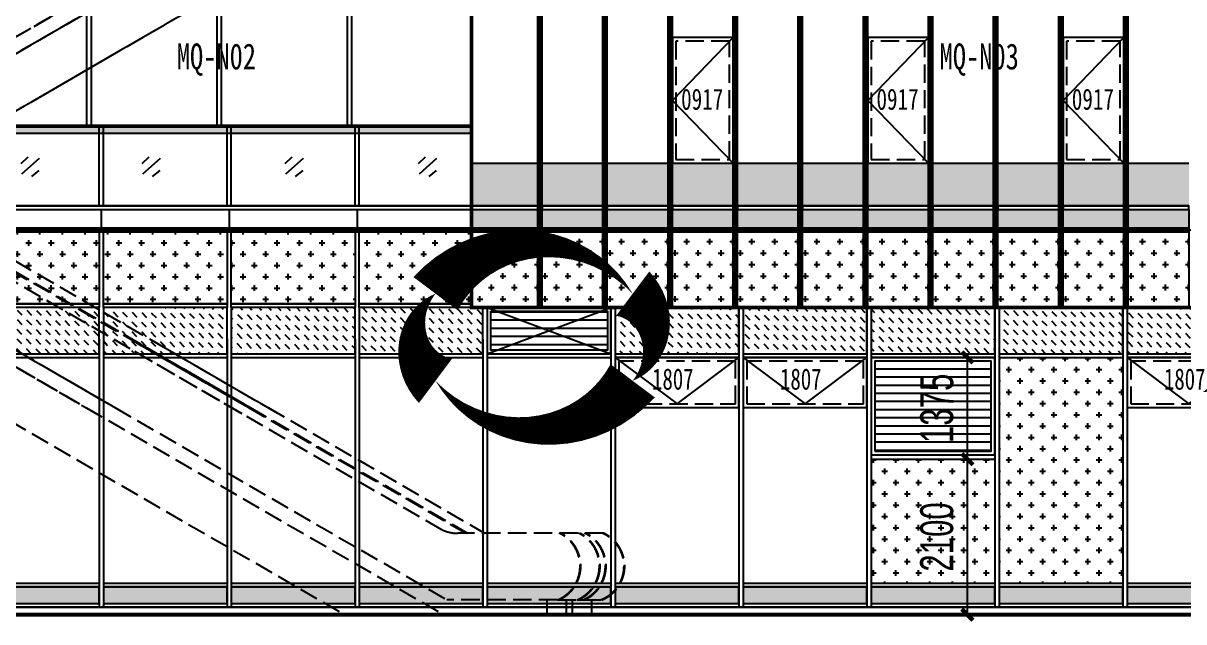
# Model space of a CAD drawing. Extents: x -483182 to 812890, y -390528 to -214858.
# Drawn here: x 423581 to 439272, y -321826 to -313737 of the extents above; entities that cross this region are included whole.
import ezdxf
from ezdxf.xclip import XClip

# ---------------------------------------------------------------- set-up
doc = ezdxf.new("R2010")
doc.units = 0
doc.header["$LTSCALE"] = 1000
doc.header["$MEASUREMENT"] = 0
doc.header["$XCLIPFRAME"] = 0
doc.linetypes.add('DASH', pattern=[0.35, 0.25, -0.1])
for name, color, linetype in [('01-标注_尺寸', 124, 'Continuous'), ('01-标注_符号', 200, 'Continuous'), ('05-填充_156', 156, 'Continuous'), ('05-填充_168', 168, 'Continuous'), ('05-填充_18', 18, 'Continuous'), ('05-填充_天正', 14, 'Continuous'), ('A-C_幕墙龙骨', 133, 'Continuous'), ('A-C_窗', 140, 'Continuous'), ('A-E_栏杆', 232, 'Continuous'), ('A-SUR_看线', 231, 'Continuous'), ('E-立面轮廓', 241, 'Continuous'), ('外墙百叶', 162, 'Continuous')]:
    doc.layers.add(name, color=color, linetype=linetype)
doc.layers.add('04-不打印_辅助线', color=165, linetype='Continuous', plot=False)
doc.layers.add('DIM_MODI', color=6, linetype='Continuous', plot=False)
doc.styles.add('_TCH_DIM_T3', font='ros.shx', dxfattribs={"width": 0.705882, "bigfont": 'jd.shx'})
doc.styles.get("Standard").update_dxf_attribs({"font": 'STXIHEI_0.TTF', "width": 0.75})
doc.dimstyles.new('_TCH_ARCH&&150', dxfattribs={"dimtxt": 446.25, "dimasz": 150, "dimexe": 375, "dimexo": 450, "dimgap": 189.375, "dimtad": 1, "dimdec": 0, "dimzin": 0, "dimdsep": 46, "dimtxsty": '_TCH_DIM_T3', "dimblk": 'ARCHTICK', "dimcen": 0.09, "dimclrt": 7, "dimazin": 2, "dimtfac": 1, "dimtdec": 0, "dimtix": 1, "dimtmove": 2, "dimatfit": 3, "dimfxl": 0, "dimtolj": 1, "dimtzin": 0, "dimarcsym": 0})
pattern_1 = [(0, (-377982.25, 364370.43), (158.75, 158.75), [79.375, -238.125]), (90, (-377942.56, 364330.74), (-158.75, 158.75), [79.375, -238.125])]
pattern_2 = [(0, (-377982.25, 364370.43), (0, 114.3), [])]

# ---------------------------------------------------------------- blocks, each defined once
blk = doc.blocks.new('*U464')
at = {"layer": '05-填充_156'}
h = blk.add_hatch(dxfattribs=at)
h.set_pattern_fill('DASH', color=256, scale=100, angle=315)
h.set_pattern_definition([(315, (17475, 318054.43), (134.703842, -3e-14), [95.25, -95.25])])
h.paths.add_polyline_path([(0, 50), (1740, 50), (1740, 675), (0, 675)])
blk.add_lwpolyline([(0, 50), (1740, 50), (1740, 675), (0, 675)], close=True)
for points in [[(0, 50), (1740, 50)], [(0, 0), (1740, 0)]]:
    blk.add_lwpolyline(points)
blk = doc.blocks.new('*U323')
at = {"layer": 'A-C_窗'}
blk.add_blockref('*U464', (-870, -312.5), dxfattribs=at)
blk = doc.blocks.new('kdytu')
at = {"layer": '05-填充_168'}
h = blk.add_hatch(color=256, dxfattribs=at)
h.dxf.hatch_style = 1
h.paths.add_polyline_path([(0, 50), (1740, 50), (1740, 275), (0, 275)])
for points in [[(0, 325), (1740, 325)], [(0, 275), (1740, 275)], [(0, 50), (1740, 50)], [(0, 0), (1740, 0)]]:
    blk.add_lwpolyline(points)
blk.add_lwpolyline([(0, 50), (1740, 50), (1740, 275), (0, 275)], close=True)
blk = doc.blocks.new('*U321')
at = {"layer": 'A-C_窗'}
blk.add_blockref('kdytu', (-870, -162.5), dxfattribs=at)
blk = doc.blocks.new('*U336')
at = {"layer": '05-填充_168'}
h = blk.add_hatch(color=256, dxfattribs=at)
h.dxf.hatch_style = 1
h.paths.add_polyline_path([(0, 300), (12700, 300), (12700, 50), (0, 50)])
for points in [[(0, 350), (12700, 350)], [(0, 300), (12700, 300)], [(0, 50), (12700, 50)], [(0, 0), (12700, 0)]]:
    blk.add_lwpolyline(points)
for points in [[(0, 300), (12700, 300), (12700, 350), (0, 350)], [(0, 300), (12700, 300), (12700, 50), (0, 50)], [(12700, 0), (0, 0), (0, 50), (12700, 50)]]:
    blk.add_lwpolyline(points, close=True)
blk = doc.blocks.new('*U328')
at = {"layer": 'A-C_窗'}
blk.add_line((0, 125), (0, -125), dxfattribs=at)
blk = doc.blocks.new('*U326')
at = {"layer": 'A-E_栏杆'}
for p, q in [((-30, -537.5), (-30, 537.5)), ((30, -537.5), (30, 537.5))]:
    blk.add_line(p, q, dxfattribs=at)
blk = doc.blocks.new('*U430')
at = {"layer": '05-填充_156'}
h = blk.add_hatch(dxfattribs=at)
h.set_pattern_fill('CROSS', color=136, scale=100)
h.set_pattern_definition([(0, (-31247, 312654.43), (158.75, 158.75), [79.375, -238.125]), (90, (-31207.32, 312614.74), (-158.75, 158.75), [79.375, -238.125])])
h.paths.add_polyline_path([(0, 875), (1740, 875), (1740, -100), (0, -100)])
for points in [[(0, 875), (1740, 875), (1740, -100), (0, -100)], [(1740, -150), (0, -150), (0, -100), (1740, -100)]]:
    blk.add_lwpolyline(points, close=True)
blk = doc.blocks.new('*U330')
at = {"layer": 'A-C_窗'}
blk.add_blockref('*U430', (-870, -438), dxfattribs=at)
blk = doc.blocks.new('jtrsytrs')
at = {"layer": 'A-E_栏杆'}
for points in [[(861, -416), (763, -507)], [(1020, -435), (773, -648)], [(1016, -596), (911, -679)]]:
    blk.add_lwpolyline(points, dxfattribs=at)
blk = doc.blocks.new('*U327')
at = {"layer": 'A-C_窗'}
blk.add_blockref('jtrsytrs', (-907, 533), dxfattribs=at)
blk = doc.blocks.new('A$C2E0A5E3B')
blk.add_lwpolyline([(-5, 0), (1735, 0), (1735, 675), (-5, 675)], close=True)
for points in [[(-5, 675), (865, 50)], [(865, 50), (1735, 675)]]:
    blk.add_lwpolyline(points)
at = {"linetype": 'DASH'}
blk.add_lwpolyline([(45, 50), (1685, 50), (1685, 625), (45, 625)], close=True, dxfattribs=at)
at = {"layer": '04-不打印_辅助线', "width": 0.75}
blk.add_text('1807', height=285.4, dxfattribs=at).set_placement((514, 242))
blk = doc.blocks.new('*U322')
at = {"layer": 'A-C_窗'}
blk.add_blockref('A$C2E0A5E3B', (-865, -337.5), dxfattribs=at)
blk = doc.blocks.new('hgfsjdj')
at = {"layer": '05-填充_156'}
h = blk.add_hatch(dxfattribs=at)
h.set_pattern_fill('CROSS', color=136, scale=100)
h.set_pattern_definition(pattern_1)
h.paths.add_polyline_path([(24820, 2975), (23080, 2975), (23080, -75), (24820, -75)])
h = blk.add_hatch(dxfattribs=at)
h.set_pattern_fill('CROSS', color=136, scale=100)
h.set_pattern_definition(pattern_1)
h.paths.add_polyline_path([(21280, 1600), (23020, 1600), (23020, -75), (21280, -75)])
at = {"layer": '外墙百叶'}
h = blk.add_hatch(dxfattribs=at)
h.set_pattern_fill('LINE', color=256, scale=120)
h.set_pattern_definition(pattern_2)
h.paths.add_polyline_path([(15930, 3075), (17570, 3075), (17570, 3600), (15930, 3600)])
h = blk.add_hatch(dxfattribs=at)
h.set_pattern_fill('LINE', color=256, scale=120)
h.set_pattern_definition(pattern_2)
h.paths.add_polyline_path([(21330, 1710), (22970, 1710), (22970, 2925), (21330, 2925)])
blk.add_lwpolyline([(15880, 3025), (17620, 3025)])
blk.add_lwpolyline([(21280, 1660), (23020, 1660), (23020, 2975), (21280, 2975)], close=True)
at = {"layer": '05-填充_18', "const_width": 100}
blk.add_lwpolyline([(29433, -450), (0, -450)], dxfattribs=at)
at = {"layer": 'A-C_窗'}
for p, q in [((17620, 3650), (17620, -400)), ((17680, 3650), (17680, -400)), ((19420, 3650), (19420, -400)), ((19480, 3650), (19480, -400)), ((21220, 3650), (21220, -400)), ((21280, 3650), (21280, -400)), ((23020, 3650), (23020, -400)), ((23080, 3650), (23080, -400)), ((24820, 3650), (24820, -400)), ((24880, 3650), (24880, -400)), ((10420, 3225), (10420, -400)), ((10480, 3225), (10480, -400)), ((12220, 3225), (12220, -400)), ((12280, 3225), (12280, -400)), ((14020, 3225), (14020, -400)), ((14080, 3225), (14080, -400)), ((15820, 3225), (15820, -400)), ((15880, 3225), (15880, -400)), ((21280, 1660), (23020, 1660)), ((21280, 1600), (23020, 1600))]:
    blk.add_line(p, q, dxfattribs=at)
for points in [[(4050, 6100), (4050, 2975), (0, 2975), (0, -500), (29433, -500), (29433, 3650), (16750, 3650), (16750, 6100)], [(15880, 3025), (17620, 3025), (17620, 3650), (15880, 3650)], [(0, -500), (29433, -500), (29433, -400), (0, -400)]]:
    blk.add_lwpolyline(points, close=True, dxfattribs=at)
blk.add_lwpolyline([(15880, 2975), (17620, 2975)], dxfattribs=at)
at = {"layer": 'A-E_栏杆'}
blk.add_line((4050, 6100), (13150, 6100), dxfattribs=at)
at = {"layer": '外墙百叶'}
for p, q in [((15880, 3025), (17620, 3650)), ((15880, 3650), (17620, 3025))]:
    blk.add_line(p, q, dxfattribs=at)
for points in [[(15930, 3600), (17570, 3600), (17570, 3075), (15930, 3075)], [(21330, 1710), (22970, 1710), (22970, 2925), (21330, 2925)]]:
    blk.add_lwpolyline(points, close=True, dxfattribs=at)
at = {"layer": 'A-C_窗'}
blk.add_blockref('*U336', (4050, 4675), dxfattribs=at)
at = {"layer": 'A-C_窗', "color": 0, "linetype": 'ByBlock', "lineweight": -2, "transparency": 16777216}
for name, p in [('*U328', (10450, 4850)), ('*U328', (12250, 4850)), ('*U328', (14050, 4850)), ('*U330', (9550, 4237)), ('*U330', (11350, 4237)), ('*U330', (13150, 4237)), ('*U330', (14950, 4237)), ('*U323', (9550, 3287)), ('*U323', (11350, 3287)), ('*U323', (13150, 3287)), ('*U323', (14950, 3287)), ('*U323', (18550, 3287)), ('*U323', (20350, 3287)), ('*U323', (22150, 3287)), ('*U323', (23950, 3287)), ('*U323', (25750, 3287)), ('*U322', (18550, 2637)), ('*U322', (20350, 2637)), ('*U322', (25750, 2637)), ('*U321', (9550, -238)), ('*U321', (11350, -238)), ('*U321', (13150, -238)), ('*U321', (14950, -238)), ('*U321', (16750, -238)), ('*U321', (18550, -238)), ('*U321', (20350, -238)), ('*U321', (22150, -238)), ('*U321', (23950, -238)), ('*U321', (25750, -238))]:
    blk.add_blockref(name, p, dxfattribs=at)
at = {"layer": 'A-E_栏杆', "color": 0, "linetype": 'ByBlock', "lineweight": -2, "transparency": 16777216}
for name, p in [('*U326', (10450, 5562)), ('*U326', (12250, 5562)), ('*U326', (14050, 5562)), ('*U327', (9464, 5567)), ('*U327', (11164, 5567)), ('*U327', (13176, 5567)), ('*U327', (15054, 5567))]:
    blk.add_blockref(name, p, dxfattribs=at)
blk = doc.blocks.new('A$C1D3E3647')
at = {"linetype": 'DASH'}
blk.add_line((224, 548), (-8092, 5373), dxfattribs=at)
for points in [[(-10524, 5421), (-7817, 5421, -0.111235), (-7602, 5373), (803, 500)], [(2417, 500), (440, 500, -0.111235), (226, 548), (226, 548)], [(1812, 500, -0.650955), (1788, -400, -0.168129)], [(1835, 500, -0.620718), (1813, -400, -0.620718)], [(2074, 500, -0.650955), (2049, -400, -0.168129)], [(2096, 500, -0.620718), (2074, -400, -0.620718)], [(2155, 500, -0.650955), (2130, -400, -0.168129)], [(2177, 500, -0.620718), (2155, -400, -0.620718)], [(2392, 500, -0.687123), (2364, -400, -0.650955)], [(2417, 500, -0.650955), (2392, -400, -0.168129)]]:
    blk.add_lwpolyline(points, format="xyb", dxfattribs=at)
for points in [[(-10524, 4300), (-10524, 5421)], [(-7961, 5421), (549, 500)], [(-7937, 5421), (573, 500)], [(-10524, 5275), (-10524, 4300)], [(-10524, 4500), (-8172, 4500), (292, -400)], [(-10524, 4300), (-8217, 4300)], [(-10524, 4300), (-10524, 3525)], [(-8217, 4300), (246, -600)], [(-10524, 3525), (-8217, 3525)], [(-8217, 3525), (-1092, -600)], [(1788, -400), (292, -400)], [(1644, -400), (1644, -600)], [(1788, -400), (2049, -400)], [(1905, -400), (1905, -600)], [(1986, -400), (1986, -600)], [(2049, -400), (2130, -400)], [(2130, -400), (2392, -400)], [(2248, -400), (2248, -600)]]:
    blk.add_lwpolyline(points, dxfattribs=at)
blk.add_arc((-8307, 4921), 500, 64.6111, 90, dxfattribs=at)
blk = doc.blocks.new('*U722')
blk.add_lwpolyline([(0, 0), (840, 0), (840, 1700), (0, 1700)], close=True)
blk.add_lwpolyline([(840, 1700), (0, 850), (840, 0)])
at = {"linetype": 'DASH'}
blk.add_lwpolyline([(50, 50), (790, 50), (790, 1650), (50, 1650)], close=True, dxfattribs=at)
at = {"layer": '04-不打印_辅助线', "width": 0.75}
blk.add_text('0917', height=285.4, dxfattribs=at).set_placement((121, 723))
blk = doc.blocks.new('jdtyrs')
at = {"layer": '05-填充_156'}
h = blk.add_hatch(dxfattribs=at)
h.set_pattern_fill('CROSS', color=136, scale=100)
h.set_pattern_definition([(0, (-32172, 317429.43), (158.75, 158.75), [79.375, -238.125]), (90, (-32132.32, 317389.74), (-158.75, 158.75), [79.375, -238.125])])
h.paths.add_polyline_path([(0, 875), (917, 875), (917, -150), (0, -150)])
h = blk.add_hatch(dxfattribs=at)
h.set_pattern_fill('CROSS', color=136, scale=100)
h.set_pattern_definition([(0, (-31272, 317429.43), (158.75, 158.75), [79.375, -238.125]), (90, (-31232.32, 317389.74), (-158.75, 158.75), [79.375, -238.125])])
h.paths.add_polyline_path([(977, 875), (1817, 875), (1817, -150), (977, -150)])
h = blk.add_hatch(dxfattribs=at)
h.set_pattern_fill('CROSS', color=136, scale=100)
h.set_pattern_definition([(0, (-30372, 317429.43), (158.75, 158.75), [79.375, -238.125]), (90, (-30332.32, 317389.74), (-158.75, 158.75), [79.375, -238.125])])
h.paths.add_polyline_path([(1877, 875), (2717, 875), (2717, -150), (1877, -150)])
h = blk.add_hatch(dxfattribs=at)
h.set_pattern_fill('CROSS', color=136, scale=100)
h.set_pattern_definition([(0, (-29472, 317429.43), (158.75, 158.75), [79.375, -238.125]), (90, (-29432.32, 317389.74), (-158.75, 158.75), [79.375, -238.125])])
h.paths.add_polyline_path([(2777, 875), (3617, 875), (3617, -150), (2777, -150)])
h = blk.add_hatch(dxfattribs=at)
h.set_pattern_fill('CROSS', color=136, scale=100)
h.set_pattern_definition([(0, (-28572, 317429.43), (158.75, 158.75), [79.375, -238.125]), (90, (-28532.32, 317389.74), (-158.75, 158.75), [79.375, -238.125])])
h.paths.add_polyline_path([(3677, 875), (4517, 875), (4517, -150), (3677, -150)])
h = blk.add_hatch(dxfattribs=at)
h.set_pattern_fill('CROSS', color=136, scale=100)
h.set_pattern_definition([(0, (-27672, 317429.43), (158.75, 158.75), [79.375, -238.125]), (90, (-27632.32, 317389.74), (-158.75, 158.75), [79.375, -238.125])])
h.paths.add_polyline_path([(4577, 875), (5417, 875), (5417, -150), (4577, -150)])
h = blk.add_hatch(dxfattribs=at)
h.set_pattern_fill('CROSS', color=136, scale=100)
h.set_pattern_definition([(0, (-26772, 317429.43), (158.75, 158.75), [79.375, -238.125]), (90, (-26732.32, 317389.74), (-158.75, 158.75), [79.375, -238.125])])
h.paths.add_polyline_path([(5477, 875), (6317, 875), (6317, -150), (5477, -150)])
h = blk.add_hatch(dxfattribs=at)
h.set_pattern_fill('CROSS', color=136, scale=100)
h.set_pattern_definition([(0, (-25872, 317429.43), (158.75, 158.75), [79.375, -238.125]), (90, (-25832.32, 317389.74), (-158.75, 158.75), [79.375, -238.125])])
h.paths.add_polyline_path([(6377, 875), (7217, 875), (7217, -150), (6377, -150)])
h = blk.add_hatch(dxfattribs=at)
h.set_pattern_fill('CROSS', color=136, scale=100)
h.set_pattern_definition([(0, (-24972, 317429.43), (158.75, 158.75), [79.375, -238.125]), (90, (-24932.32, 317389.74), (-158.75, 158.75), [79.375, -238.125])])
h.paths.add_polyline_path([(7277, 875), (8117, 875), (8117, -150), (7277, -150)])
h = blk.add_hatch(dxfattribs=at)
h.set_pattern_fill('CROSS', color=136, scale=100)
h.set_pattern_definition([(0, (-24072, 317429.43), (158.75, 158.75), [79.375, -238.125]), (90, (-24032.32, 317389.74), (-158.75, 158.75), [79.375, -238.125])])
h.paths.add_polyline_path([(8177, 875), (9017, 875), (9017, -150), (8177, -150)])
h = blk.add_hatch(dxfattribs=at)
h.set_pattern_fill('CROSS', color=136, scale=100)
h.set_pattern_definition([(0, (-23172, 317429.43), (158.75, 158.75), [79.375, -238.125]), (90, (-23132.32, 317389.74), (-158.75, 158.75), [79.375, -238.125])])
h.paths.add_polyline_path([(9077, 875), (9917, 875), (9917, -150), (9077, -150)])
at = {"layer": '05-填充_168'}
h = blk.add_hatch(color=256, dxfattribs=at)
h.dxf.hatch_style = 1
h.paths.add_polyline_path([(0, 1175), (917, 1175), (917, 925), (0, 925)])
h = blk.add_hatch(color=256, dxfattribs=at)
h.dxf.hatch_style = 1
h.paths.add_polyline_path([(977, 1175), (1817, 1175), (1817, 925), (977, 925)])
h = blk.add_hatch(color=256, dxfattribs=at)
h.dxf.hatch_style = 1
h.paths.add_polyline_path([(1877, 1175), (2717, 1175), (2717, 925), (1877, 925)])
h = blk.add_hatch(color=256, dxfattribs=at)
h.dxf.hatch_style = 1
h.paths.add_polyline_path([(2777, 1175), (3617, 1175), (3617, 925), (2777, 925)])
h = blk.add_hatch(color=256, dxfattribs=at)
h.dxf.hatch_style = 1
h.paths.add_polyline_path([(3677, 1175), (4517, 1175), (4517, 925), (3677, 925)])
h = blk.add_hatch(color=256, dxfattribs=at)
h.dxf.hatch_style = 1
h.paths.add_polyline_path([(4577, 1175), (5417, 1175), (5417, 925), (4577, 925)])
h = blk.add_hatch(color=256, dxfattribs=at)
h.dxf.hatch_style = 1
h.paths.add_polyline_path([(5477, 1175), (6317, 1175), (6317, 925), (5477, 925)])
h = blk.add_hatch(color=256, dxfattribs=at)
h.dxf.hatch_style = 1
h.paths.add_polyline_path([(6377, 1175), (7217, 1175), (7217, 925), (6377, 925)])
h = blk.add_hatch(color=256, dxfattribs=at)
h.dxf.hatch_style = 1
h.paths.add_polyline_path([(7277, 1175), (8117, 1175), (8117, 925), (7277, 925)])
h = blk.add_hatch(color=256, dxfattribs=at)
h.dxf.hatch_style = 1
h.paths.add_polyline_path([(8177, 1175), (9017, 1175), (9017, 925), (8177, 925)])
h = blk.add_hatch(color=256, dxfattribs=at)
h.dxf.hatch_style = 1
h.paths.add_polyline_path([(9077, 1175), (9917, 1175), (9917, 925), (9077, 925)])
at = {"layer": '05-填充_天正'}
h = blk.add_hatch(dxfattribs=at)
h.set_pattern_fill('AR-CONC', color=256, scale=200)
h.set_pattern_definition([(50, (569349.8, 336406.5), (364.36934, -31.87817), [38.1, -419.1]), (355, (569349.8, 336406.5), (-70.48565, 382.11329), [30.48, -335.28]), (100.451, (569380.17, 336403.84), (293.885, 350.23338), [32.38, -356.18]), (46.1842, (569349.8, 336508.1), (542.15808, -84.08466), [57.15, -628.65]), (96.6356, (569395, 336501.1), (474.80847, 494.8511), [48.57, -534.27]), (351.184, (569349.8, 336508.1), (474.8092, 494.85024), [45.72, -502.92]), (21, (569400.6, 336482.7), (303.22976, -204.53104), [38.1, -419.1]), (326, (569400.6, 336482.7), (123.60406, 368.37593), [30.48, -335.28]), (71.4514, (569425.87, 336465.66), (426.83298, 163.84572), [32.38, -356.18]), (37.5, (569349.8, 336406.5), (6.177207, 169.110078), [0, -331.216, 0, -340.36, 0, -336.55]), (7.5, (569349.8, 336406.5), (133.639325, 200.36115), [0, -194.056, 0, -323.596, 0, -128.27]), (327.5, (569236.52, 336406.5), (271.18119, -11.457488), [0, -127, 0, -396.24, 0, -525.78]), (317.5, (569185.72, 336406.5), (296.25836, 50.85298), [0, -165.1, 0, -263.144, 0, -373.38])])
h.paths.add_polyline_path([(15377, 1800), (16247, 1800), (16247, 1225), (15377, 1225)])
h.paths.add_polyline_path([(14477, 1800), (15317, 1800), (15317, 1225), (14477, 1225)])
h.paths.add_polyline_path([(13577, 1800), (14417, 1800), (14417, 1225), (13577, 1225)])
h.paths.add_polyline_path([(12677, 1800), (13517, 1800), (13517, 1225), (12677, 1225)])
h.paths.add_polyline_path([(11777, 1800), (12617, 1800), (12617, 1225), (11777, 1225)])
h.paths.add_polyline_path([(10877, 1800), (11717, 1800), (11717, 1225), (10877, 1225)])
h.paths.add_polyline_path([(9977, 1800), (10817, 1800), (10817, 1225), (9977, 1225)])
h.paths.add_polyline_path([(9077, 1800), (9917, 1800), (9917, 1225), (9077, 1225)])
h.paths.add_polyline_path([(8177, 1800), (9017, 1800), (9017, 1225), (8177, 1225)])
h.paths.add_polyline_path([(7277, 1800), (8117, 1800), (8117, 1225), (7277, 1225)])
h.paths.add_polyline_path([(6377, 1800), (7217, 1800), (7217, 1225), (6377, 1225)])
h.paths.add_polyline_path([(5477, 1800), (6317, 1800), (6317, 1225), (5477, 1225)])
h.paths.add_polyline_path([(4577, 1800), (5417, 1800), (5417, 1225), (4577, 1225)])
h.paths.add_polyline_path([(3677, 1800), (4517, 1800), (4517, 1225), (3677, 1225)])
h.paths.add_polyline_path([(2777, 1800), (3617, 1800), (3617, 1225), (2777, 1225)])
h.paths.add_polyline_path([(1877, 1800), (2717, 1800), (2717, 1225), (1877, 1225)])
h.paths.add_polyline_path([(977, 1800), (1817, 1800), (1817, 1225), (977, 1225)])
h.paths.add_polyline_path([(0, 1800), (917, 1800), (917, 1225), (0, 1225)])
for points in [[(0, 1800), (917, 1800)], [(977, 1800), (1817, 1800)], [(1877, 1800), (2717, 1800)], [(2777, 1800), (3617, 1800)], [(3677, 1800), (4517, 1800)], [(4577, 1800), (5417, 1800)], [(5477, 1800), (6317, 1800)], [(6377, 1800), (7217, 1800)], [(7277, 1800), (8117, 1800)], [(8177, 1800), (9017, 1800)], [(9077, 1800), (9917, 1800)], [(0, 1225), (917, 1225)], [(0, 1175), (917, 1175)], [(977, 1225), (1817, 1225)], [(977, 1175), (1817, 1175)], [(1877, 1225), (2717, 1225)], [(1877, 1175), (2717, 1175)], [(2777, 1225), (3617, 1225)], [(2777, 1175), (3617, 1175)], [(3677, 1225), (4517, 1225)], [(3677, 1175), (4517, 1175)], [(4577, 1225), (5417, 1225)], [(4577, 1175), (5417, 1175)], [(5477, 1225), (6317, 1225)], [(5477, 1175), (6317, 1175)], [(6377, 1225), (7217, 1225)], [(6377, 1175), (7217, 1175)], [(7277, 1225), (8117, 1225)], [(7277, 1175), (8117, 1175)], [(8177, 1225), (9017, 1225)], [(8177, 1175), (9017, 1175)], [(9077, 1225), (9917, 1225)], [(9077, 1175), (9917, 1175)], [(0, 925), (917, 925)], [(0, 875), (917, 875)], [(977, 925), (1817, 925)], [(977, 875), (1817, 875)], [(1877, 925), (2717, 925)], [(1877, 875), (2717, 875)], [(2777, 925), (3617, 925)], [(2777, 875), (3617, 875)], [(3677, 925), (4517, 925)], [(3677, 875), (4517, 875)], [(4577, 925), (5417, 925)], [(4577, 875), (5417, 875)], [(5477, 925), (6317, 925)], [(5477, 875), (6317, 875)], [(6377, 925), (7217, 925)], [(6377, 875), (7217, 875)], [(7277, 925), (8117, 925)], [(7277, 875), (8117, 875)], [(8177, 925), (9017, 925)], [(8177, 875), (9017, 875)], [(9077, 925), (9917, 925)], [(9077, 875), (9917, 875)]]:
    blk.add_lwpolyline(points)
for points in [[(0, 1175), (917, 1175), (917, 1225), (0, 1225)], [(0, 1175), (917, 1175), (917, 925), (0, 925)], [(977, 1175), (1817, 1175), (1817, 1225), (977, 1225)], [(977, 1175), (1817, 1175), (1817, 925), (977, 925)], [(1877, 1175), (2717, 1175), (2717, 1225), (1877, 1225)], [(1877, 1175), (2717, 1175), (2717, 925), (1877, 925)], [(2777, 1175), (3617, 1175), (3617, 1225), (2777, 1225)], [(2777, 1175), (3617, 1175), (3617, 925), (2777, 925)], [(3677, 1175), (4517, 1175), (4517, 1225), (3677, 1225)], [(3677, 1175), (4517, 1175), (4517, 925), (3677, 925)], [(4577, 1175), (5417, 1175), (5417, 1225), (4577, 1225)], [(4577, 1175), (5417, 1175), (5417, 925), (4577, 925)], [(5477, 1175), (6317, 1175), (6317, 1225), (5477, 1225)], [(5477, 1175), (6317, 1175), (6317, 925), (5477, 925)], [(6377, 1175), (7217, 1175), (7217, 1225), (6377, 1225)], [(6377, 1175), (7217, 1175), (7217, 925), (6377, 925)], [(7277, 1175), (8117, 1175), (8117, 1225), (7277, 1225)], [(7277, 1175), (8117, 1175), (8117, 925), (7277, 925)], [(8177, 1175), (9017, 1175), (9017, 1225), (8177, 1225)], [(8177, 1175), (9017, 1175), (9017, 925), (8177, 925)], [(9077, 1175), (9917, 1175), (9917, 1225), (9077, 1225)], [(9077, 1175), (9917, 1175), (9917, 925), (9077, 925)], [(917, 875), (0, 875), (0, 925), (917, 925)], [(0, 875), (917, 875), (917, -150), (0, -150)], [(1817, 875), (977, 875), (977, 925), (1817, 925)], [(977, 875), (1817, 875), (1817, -150), (977, -150)], [(2717, 875), (1877, 875), (1877, 925), (2717, 925)], [(1877, 875), (2717, 875), (2717, -150), (1877, -150)], [(3617, 875), (2777, 875), (2777, 925), (3617, 925)], [(2777, 875), (3617, 875), (3617, -150), (2777, -150)], [(4517, 875), (3677, 875), (3677, 925), (4517, 925)], [(3677, 875), (4517, 875), (4517, -150), (3677, -150)], [(5417, 875), (4577, 875), (4577, 925), (5417, 925)], [(4577, 875), (5417, 875), (5417, -150), (4577, -150)], [(6317, 875), (5477, 875), (5477, 925), (6317, 925)], [(5477, 875), (6317, 875), (6317, -150), (5477, -150)], [(7217, 875), (6377, 875), (6377, 925), (7217, 925)], [(6377, 875), (7217, 875), (7217, -150), (6377, -150)], [(8117, 875), (7277, 875), (7277, 925), (8117, 925)], [(7277, 875), (8117, 875), (8117, -150), (7277, -150)], [(9017, 875), (8177, 875), (8177, 925), (9017, 925)], [(8177, 875), (9017, 875), (9017, -150), (8177, -150)], [(9917, 875), (9077, 875), (9077, 925), (9917, 925)], [(9077, 875), (9917, 875), (9917, -150), (9077, -150)]]:
    blk.add_lwpolyline(points, close=True)
at = {"layer": '05-填充_18', "const_width": 60}
for points in [[(947, -150), (947, 7500)], [(1847, -150), (1847, 7500)], [(2747, -150), (2747, 7500)], [(3647, -150), (3647, 7500)], [(4547, -150), (4547, 7500)], [(5447, -150), (5447, 7500)], [(6347, -150), (6347, 7500)], [(7247, -150), (7247, 7500)], [(8147, -150), (8147, 7500)], [(9047, -150), (9047, 7500)]]:
    blk.add_lwpolyline(points, dxfattribs=at)
at = {"layer": 'A-C_幕墙龙骨'}
for points in [[(917, -150), (917, 7500)], [(977, -150), (977, 7500)], [(1817, -150), (1817, 7500)], [(1877, -150), (1877, 7500)], [(2717, -150), (2717, 7500)], [(2777, -150), (2777, 7500)], [(3617, -150), (3617, 7500)], [(3677, -150), (3677, 7500)], [(4517, -150), (4517, 7500)], [(4577, -150), (4577, 7500)], [(5417, -150), (5417, 7500)], [(5477, -150), (5477, 7500)], [(6317, -150), (6317, 7500)], [(6377, -150), (6377, 7500)], [(7217, -150), (7217, 7500)], [(7277, -150), (7277, 7500)], [(8117, -150), (8117, 7500)], [(8177, -150), (8177, 7500)], [(9017, -150), (9017, 7500)], [(9077, -150), (9077, 7500)]]:
    blk.add_lwpolyline(points, dxfattribs=at)
at = {"layer": 'A-C_窗'}
blk.add_lwpolyline([(0, -150), (16247, -150), (16247, 7500), (0, 7500)], close=True, dxfattribs=at)
blk.add_lwpolyline([(0, -150), (16247, -150), (16247, 7500), (0, 7500)], close=True, dxfattribs=at)
for p in [(2777, 1800), (5477, 1800), (8177, 1800)]:
    blk.add_blockref('*U722', p, dxfattribs=at)
blk = doc.blocks.new('*U314')
at = {"layer": 'A-C_窗'}
blk.add_blockref('jtrsytrs', (-907, 533), dxfattribs=at)
blk = doc.blocks.new('*U315')
at = {"layer": 'A-E_栏杆', "color": 0, "linetype": 'ByBlock', "lineweight": -2, "transparency": 16777216}
for p in [(0, 0), (1800, 0), (3600, 0), (5400, 0), (7200, 0), (9000, 0), (10800, 0)]:
    blk.add_blockref('*U314', p, dxfattribs=at)
blk = doc.blocks.new('*U311')
at = {"layer": '05-填充_168'}
h = blk.add_hatch(color=256, dxfattribs=at)
h.dxf.hatch_style = 1
h.paths.add_polyline_path([(0, 300), (12514, 300), (12514, 50), (0, 50)])
for points in [[(0, 350), (12514, 350)], [(0, 300), (12514, 300)], [(0, 50), (12514, 50)], [(0, 0), (12514, 0)]]:
    blk.add_lwpolyline(points)
for points in [[(0, 300), (12514, 300), (12514, 350), (0, 350)], [(0, 300), (12514, 300), (12514, 50), (0, 50)], [(12514, 0), (0, 0), (0, 50), (12514, 50)]]:
    blk.add_lwpolyline(points, close=True)
blk = doc.blocks.new('*U316')
at = {"layer": 'A-C_窗'}
blk.add_line((0, 125), (0, -125), dxfattribs=at)
blk = doc.blocks.new('*U313')
at = {"layer": 'A-C_窗', "color": 0, "linetype": 'ByBlock', "lineweight": -2, "transparency": 16777216}
for p in [(0, 0), (1800, 0), (3600, 0), (5400, 0), (7200, 0), (9000, 0)]:
    blk.add_blockref('*U316', p, dxfattribs=at)
blk = doc.blocks.new('0003')
at = {"layer": '05-填充_156'}
h = blk.add_hatch(dxfattribs=at)
h.set_pattern_fill('CROSS', color=136, scale=100)
h.set_pattern_definition([(0, (-31217, 313554.43), (158.75, 158.75), [79.375, -238.125]), (90, (-31177.32, 313514.74), (-158.75, 158.75), [79.375, -238.125])])
h.paths.add_polyline_path([(0, 1500), (1770, 1500), (1770, 550), (0, 550)])
h = blk.add_hatch(dxfattribs=at)
h.set_pattern_fill('CROSS', color=136, scale=100)
h.set_pattern_definition([(0, (-29417, 313554.43), (158.75, 158.75), [79.375, -238.125]), (90, (-29377.32, 313514.74), (-158.75, 158.75), [79.375, -238.125])])
h.paths.add_polyline_path([(1830, 1500), (3570, 1500), (3570, 550), (1830, 550)])
h = blk.add_hatch(dxfattribs=at)
h.set_pattern_fill('CROSS', color=136, scale=100)
h.set_pattern_definition([(0, (-27617, 313554.43), (158.75, 158.75), [79.375, -238.125]), (90, (-27577.32, 313514.74), (-158.75, 158.75), [79.375, -238.125])])
h.paths.add_polyline_path([(3630, 1500), (5370, 1500), (5370, 550), (3630, 550)])
h = blk.add_hatch(dxfattribs=at)
h.set_pattern_fill('CROSS', color=136, scale=100)
h.set_pattern_definition([(0, (-25817, 313554.43), (158.75, 158.75), [79.375, -238.125]), (90, (-25777.32, 313514.74), (-158.75, 158.75), [79.375, -238.125])])
h.paths.add_polyline_path([(5430, 1500), (7170, 1500), (7170, 550), (5430, 550)])
h = blk.add_hatch(dxfattribs=at)
h.set_pattern_fill('CROSS', color=136, scale=100)
h.set_pattern_definition([(0, (-24017, 313554.43), (158.75, 158.75), [79.375, -238.125]), (90, (-23977.32, 313514.74), (-158.75, 158.75), [79.375, -238.125])])
h.paths.add_polyline_path([(7230, 1500), (8970, 1500), (8970, 550), (7230, 550)])
h = blk.add_hatch(dxfattribs=at)
h.set_pattern_fill('CROSS', color=136, scale=100)
h.set_pattern_definition([(0, (-22217, 313554.43), (158.75, 158.75), [79.375, -238.125]), (90, (-22177.32, 313514.74), (-158.75, 158.75), [79.375, -238.125])])
h.paths.add_polyline_path([(9030, 1500), (10770, 1500), (10770, 550), (9030, 550)])
h = blk.add_hatch(dxfattribs=at)
h.set_pattern_fill('CROSS', color=136, scale=100)
h.set_pattern_definition([(0, (-20473, 313554.43), (158.75, 158.75), [79.375, -238.125]), (90, (-20433.32, 313514.74), (-158.75, 158.75), [79.375, -238.125])])
h.paths.add_polyline_path([(10830, 1500), (12514, 1500), (12514, 550), (10830, 550)])
h = blk.add_hatch(dxfattribs=at)
h.set_pattern_fill('LINE', color=256, scale=60)
h.set_pattern_definition([(0, (1286, 50), (0, 57.15), [])])
h.paths.add_polyline_path([(0, 500), (1770, 500), (1770, 50), (0, 50)])
h = blk.add_hatch(dxfattribs=at)
h.set_pattern_fill('LINE', color=256, scale=60)
h.set_pattern_definition([(0, (3086, 50), (0, 57.15), [])])
h.paths.add_polyline_path([(1830, 500), (3570, 500), (3570, 50), (1830, 50)])
h = blk.add_hatch(dxfattribs=at)
h.set_pattern_fill('LINE', color=256, scale=60)
h.set_pattern_definition([(0, (4886, 50), (0, 57.15), [])])
h.paths.add_polyline_path([(3630, 500), (5370, 500), (5370, 50), (3630, 50)])
h = blk.add_hatch(dxfattribs=at)
h.set_pattern_fill('LINE', color=256, scale=60)
h.set_pattern_definition([(0, (6686, 50), (0, 57.15), [])])
h.paths.add_polyline_path([(5430, 500), (7170, 500), (7170, 50), (5430, 50)])
h = blk.add_hatch(dxfattribs=at)
h.set_pattern_fill('LINE', color=256, scale=60)
h.set_pattern_definition([(0, (8486, 50), (0, 57.15), [])])
h.paths.add_polyline_path([(7230, 500), (8970, 500), (8970, 50), (7230, 50)])
h = blk.add_hatch(dxfattribs=at)
h.set_pattern_fill('LINE', color=256, scale=60)
h.set_pattern_definition([(0, (10286, 50), (0, 57.15), [])])
h.paths.add_polyline_path([(9030, 500), (10770, 500), (10770, 50), (9030, 50)])
h = blk.add_hatch(dxfattribs=at)
h.set_pattern_fill('LINE', color=256, scale=60)
h.set_pattern_definition([(0, (12030, 50), (0, 57.15), [])])
h.paths.add_polyline_path([(10830, 500), (12514, 500), (12514, 50), (10830, 50)])
for points in [[(0, 1500), (1770, 1500), (1770, 550), (0, 550)], [(1830, 1500), (3570, 1500), (3570, 550), (1830, 550)], [(3630, 1500), (5370, 1500), (5370, 550), (3630, 550)], [(5430, 1500), (7170, 1500), (7170, 550), (5430, 550)], [(7230, 1500), (8970, 1500), (8970, 550), (7230, 550)], [(9030, 1500), (10770, 1500), (10770, 550), (9030, 550)], [(10830, 1500), (12514, 1500), (12514, 550), (10830, 550)], [(1770, 500), (0, 500), (0, 550), (1770, 550)], [(0, 500), (1770, 500), (1770, 50), (0, 50)], [(3570, 500), (1830, 500), (1830, 550), (3570, 550)], [(1830, 500), (3570, 500), (3570, 50), (1830, 50)], [(5370, 500), (3630, 500), (3630, 550), (5370, 550)], [(3630, 500), (5370, 500), (5370, 50), (3630, 50)], [(7170, 500), (5430, 500), (5430, 550), (7170, 550)], [(5430, 500), (7170, 500), (7170, 50), (5430, 50)], [(8970, 500), (7230, 500), (7230, 550), (8970, 550)], [(7230, 500), (8970, 500), (8970, 50), (7230, 50)], [(10770, 500), (9030, 500), (9030, 550), (10770, 550)], [(9030, 500), (10770, 500), (10770, 50), (9030, 50)], [(12514, 500), (10830, 500), (10830, 550), (12514, 550)], [(10830, 500), (12514, 500), (12514, 50), (10830, 50)], [(1770, 0), (0, 0), (0, 50), (1770, 50)], [(3570, 0), (1830, 0), (1830, 50), (3570, 50)], [(5370, 0), (3630, 0), (3630, 50), (5370, 50)], [(7170, 0), (5430, 0), (5430, 50), (7170, 50)], [(8970, 0), (7230, 0), (7230, 50), (8970, 50)], [(10770, 0), (9030, 0), (9030, 50), (10770, 50)], [(12514, 0), (10830, 0), (10830, 50), (12514, 50)]]:
    blk.add_lwpolyline(points, close=True)
for points in [[(0, 550), (1770, 550)], [(0, 500), (1770, 500)], [(1830, 550), (3570, 550)], [(1830, 500), (3570, 500)], [(3630, 550), (5370, 550)], [(3630, 500), (5370, 500)], [(5430, 550), (7170, 550)], [(5430, 500), (7170, 500)], [(7230, 550), (8970, 550)], [(7230, 500), (8970, 500)], [(9030, 550), (10770, 550)], [(9030, 500), (10770, 500)], [(10830, 550), (12514, 550)], [(10830, 500), (12514, 500)]]:
    blk.add_lwpolyline(points)
blk = doc.blocks.new('jyrsyt')
at = {"layer": '05-填充_168'}
h = blk.add_hatch(color=256, dxfattribs=at)
h.dxf.hatch_style = 1
h.paths.add_polyline_path([(0, 25), (12514, 25), (12514, -300), (0, -300)])
at = {"layer": 'A-C_窗'}
for p, q in [((1770, 25), (1770, 4175)), ((1830, 25), (1830, 4175)), ((3570, 25), (3570, 4175)), ((3630, 25), (3630, 4175)), ((5370, 25), (5370, 4175)), ((5430, 25), (5430, 4175)), ((7170, 25), (7170, 4175)), ((7230, 25), (7230, 4175)), ((8970, 25), (8970, 4175)), ((9030, 25), (9030, 4175)), ((10770, 25), (10770, 4175)), ((10830, 25), (10830, 4175))]:
    blk.add_line(p, q, dxfattribs=at)
blk.add_lwpolyline([(0, 5900), (12514, 5900), (12514, -300), (0, -300)], close=True, dxfattribs=at)
for points in [[(12514, 25), (0, 25)], [(1800, 25), (1800, -300)], [(3600, 25), (3600, -300)], [(5400, 25), (5400, -300)], [(7200, 25), (7200, -300)], [(9000, 25), (9000, -300)], [(10800, 25), (10800, -300)]]:
    blk.add_lwpolyline(points, dxfattribs=at)
at = {"layer": 'A-E_栏杆'}
for p, q in [((1770, 4525), (1770, 5900)), ((1830, 4525), (1830, 5900)), ((3570, 4525), (3570, 5900)), ((3630, 4525), (3630, 5900)), ((5370, 4525), (5370, 5900)), ((5430, 4525), (5430, 5900)), ((7170, 4525), (7170, 5900)), ((7230, 4525), (7230, 5900)), ((8970, 4525), (8970, 5900)), ((9030, 4525), (9030, 5900)), ((10770, 4525), (10770, 5900)), ((10830, 4525), (10830, 5900))]:
    blk.add_line(p, q, dxfattribs=at)
at = {"layer": 'A-C_窗'}
for name, p in [('*U311', (0, 4175)), ('*U313', (1800, 4350)), ('0003', (0, 2675))]:
    blk.add_blockref(name, p, dxfattribs=at)
at = {"layer": 'A-E_栏杆'}
blk.add_blockref('*U315', (821, 5067), dxfattribs=at)
blk = doc.blocks.new('_ArchTick')
at = {"color": 0, "linetype": 'ByBlock', "const_width": 0.4}
blk.add_lwpolyline([(-0.5, -0.5), (0.5, 0.5)], dxfattribs=at)
blk = doc.blocks.new('*D2212')
at = {"layer": '01-标注_尺寸', "color": 0, "lineweight": -2, "transparency": 16777216}
for p, q in [((435778, -318254), (436721, -318254)), ((436346, -319629), (436346, -318254)), ((435778, -319629), (436721, -319629))]:
    blk.add_line(p, q, dxfattribs=at)
at = {"layer": 'Defpoints', "color": 0, "transparency": 16777216}
for p in [(435328, -318254), (436346, -318254), (435328, -319629)]:
    blk.add_point(p, dxfattribs=at)
at = {"layer": '01-标注_尺寸', "color": 0, "lineweight": -2, "transparency": 16777216, "xscale": 150, "yscale": 150, "zscale": 150}
for p, rotation in [((436346, -318254), 90), ((436346, -319629), 270)]:
    blk.add_blockref('_ArchTick', p, dxfattribs=dict(at, rotation=rotation))
at = {"layer": '01-标注_尺寸', "color": 7, "transparency": 16777216, "insert": (435934, -318942), "char_height": 446.2, "attachment_point": 5, "rotation": 90, "style": '_TCH_DIM_T3'}
blk.add_mtext('\\A1;1375', dxfattribs=at)
blk = doc.blocks.new('*D2213')
at = {"layer": '01-标注_尺寸', "color": 0, "lineweight": -2, "transparency": 16777216}
for p, q in [((435778, -319629), (436721, -319629)), ((436346, -321729), (436346, -319629)), ((435778, -321729), (436721, -321729))]:
    blk.add_line(p, q, dxfattribs=at)
at = {"layer": 'Defpoints', "color": 0, "transparency": 16777216}
for p in [(435328, -319629), (436346, -319629), (435328, -321729)]:
    blk.add_point(p, dxfattribs=at)
at = {"layer": '01-标注_尺寸', "color": 0, "lineweight": -2, "transparency": 16777216, "xscale": 150, "yscale": 150, "zscale": 150}
for p, rotation in [((436346, -319629), 90), ((436346, -321729), 270)]:
    blk.add_blockref('_ArchTick', p, dxfattribs=dict(at, rotation=rotation))
at = {"layer": '01-标注_尺寸', "color": 7, "transparency": 16777216, "insert": (435934, -320679), "char_height": 446.2, "attachment_point": 5, "rotation": 90, "style": '_TCH_DIM_T3'}
blk.add_mtext('\\A1;2100', dxfattribs=at)

msp = doc.modelspace()

# ---------------------------------------------------------------- hatches: boundary and pattern name
at = {"layer": '05-填充_18'}
h = msp.add_hatch(color=256, dxfattribs=at)
h.dxf.hatch_style = 1
h.paths.add_polyline_path([(399009.4, -315129.4), (429641, -315129.4), (429641, -315229.4), (399009.4, -315229.4)])

# ---------------------------------------------------------------- linework, layer by layer
at = {"layer": '04-不打印_辅助线'}
for points in [[(-29082.7, -316529.4), (480719.6, -316529.4)], [(-29082.7, -321629.4), (480719.6, -321629.4)], [(-29082.7, -321729.4), (480719.6, -321729.4)]]:
    msp.add_lwpolyline(points, dxfattribs=at)
at = {"layer": 'A-C_窗'}
msp.add_lwpolyline([(418483.9, -315129.4), (418483.9, -318254.4), (414591, -318254.4), (414591, -321729.4), (442882, -321729.4), (442882, -317579.4), (429641, -317579.4), (429641, -315129.4)], close=True, dxfattribs=at)
at = {"layer": 'A-E_栏杆'}
msp.add_lwpolyline([(399009.4, -315129.4), (429641, -315129.4), (429641, -315229.4), (399009.4, -315229.4)], close=True, dxfattribs=at)
at = {"layer": 'DIM_MODI'}
msp.add_lwpolyline([(429155.3, -318569.3, 0, 750, 0.5), (431821, -318569.3, 0, 750, 0.5), (431821, -317391.6, 0, 750, 0.5), (429155.3, -317391.6, 0, 750, 0.5)], format="xyseb", close=True, dxfattribs=at)
at = {"layer": 'E-立面轮廓', "const_width": 50}
msp.add_lwpolyline([(429641, -309929.4), (445533, -309929.4), (445533, -317579.4), (429641, -317579.4)], close=True, dxfattribs=at)
for points in [[(429641, -315129.4), (414591, -315129.4), (414591, -321729.4), (442882, -321729.4), (442882, -317579.4)], [(383714, -321729.4), (456622, -321729.4)]]:
    msp.add_lwpolyline(points, dxfattribs=at)

# ---------------------------------------------------------------- block references
at = {"layer": 'A-C_窗', "xscale": 0.97815}
msp.add_blockref('jdtyrs', (429641, -317429.4), dxfattribs=at)
at = {"layer": 'A-C_窗'}
ref = msp.add_blockref('jyrsyt', (419191, -316229.4), dxfattribs=dict(at, xscale=0.9781))
XClip(ref).set_block_clipping_path([(-0.0000000001, 1100.0000000019), (10683.9791432376, 5600)])
ref = msp.add_blockref('hgfsjdj', (414591, -321229.4), dxfattribs=dict(at, xscale=0.9612))
XClip(ref).set_block_clipping_path([(4050.0000000001, 6100), (4050.0000000001, 3174.9999999949), (0.0000000001, 3174.9999999981), (0.0000000001, -500), (29433.0000000001, -500), (29433.0000000002, 3649.9999999949), (15657.5114440291, 3649.9999999949), (15657.5114440291, 6100)])
at = {"layer": 'A-SUR_看线', "linetype": 'DASH'}
ref = msp.add_blockref('A$C1D3E3647', (419099.6, -316229.4), dxfattribs=dict(at, xscale=-1))
XClip(ref).set_block_clipping_path([(-10893.191697352, 1100), (512.808302648, 5899.4292192667)])
at = {"layer": 'A-SUR_看线'}
ref = msp.add_blockref('A$C1D3E3647', (419790.6, -315829.4), dxfattribs=dict(at, xscale=-1))
XClip(ref).set_block_clipping_path([(-9115.0171297782, -814.0707807333), (3041.6897906386, 3074.999999998)])
at = {"layer": 'A-SUR_看线', "linetype": 'DASH'}
ref = msp.add_blockref('A$C1D3E3647', (428346.9, -320741.9), dxfattribs=at)
XClip(ref).set_block_clipping_path([(-12219.4422786584, 1726.4292192667), (512.808302648, 5899.4292192667)])
ref = msp.add_blockref('A$C1D3E3647', (429016.3, -321129.4), dxfattribs=at)
XClip(ref).set_block_clipping_path([(-9115.0171297782, -814.0707807333), (2930.7322889154, 3074.999999998)])

# ---------------------------------------------------------------- texts
at = {"layer": '01-标注_符号', "color": 7, "width": 0.75}
for s, p in [('MQ-N02', (425657.3, -314360.8)), ('MQ-N03', (435970.8, -314360.8))]:
    msp.add_text(s, height=350, dxfattribs=at).set_placement(p)

# ---------------------------------------------------------------- dimensions: what is measured, and where the dimension line sits
at = {"layer": '01-标注_尺寸'}
for p1, p2, picture, middle in [((435328.3, -319629.4), (435328.3, -318254.4), '*D2212', (435933.7, -318941.9)), ((435328.3, -321729.4), (435328.3, -319629.4), '*D2213', (435933.7, -320679.4))]:
    dim = msp.add_aligned_dim(p1=p1, p2=p2, distance=-1017.9, dimstyle='_TCH_ARCH&&150', dxfattribs=at)
    dim.commit()
    dim.dimension.update_dxf_attribs({"geometry": picture, "text_midpoint": middle})

doc.saveas('drawing.dxf')
